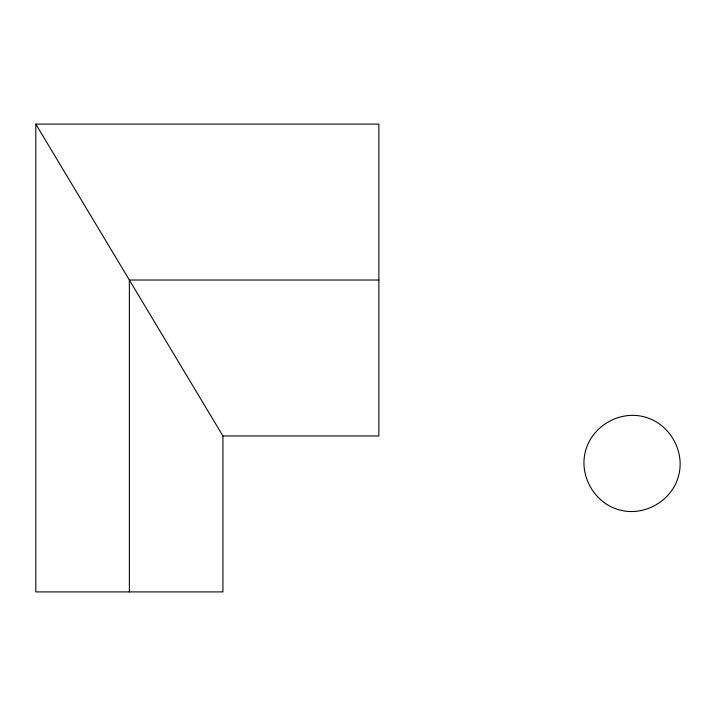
<?xml version="1.0" encoding="UTF-8"?>
<svg xmlns="http://www.w3.org/2000/svg" width="716" height="716" viewBox="0 0 716 716"><rect width="100%" height="100%" fill="white"/><g stroke="black" fill="none" stroke-linecap="round" stroke-linejoin="round"><path stroke-width="1.07" d="M35.8 124.092L378.862 124.092L378.862 435.972L222.927 435.972L35.8 124.092L35.8 591.908L222.927 591.908L222.927 435.972M378.862 280.028L129.363 280.028L129.363 591.908M585.527 450.973C578.707 475.827 594.647 503.438 619.582 509.953C644.436 516.782 672.047 500.842 678.562 475.907C685.382 451.053 669.442 423.442 644.507 416.927C619.653 410.098 592.043 426.038 585.527 450.973"/></g></svg>
